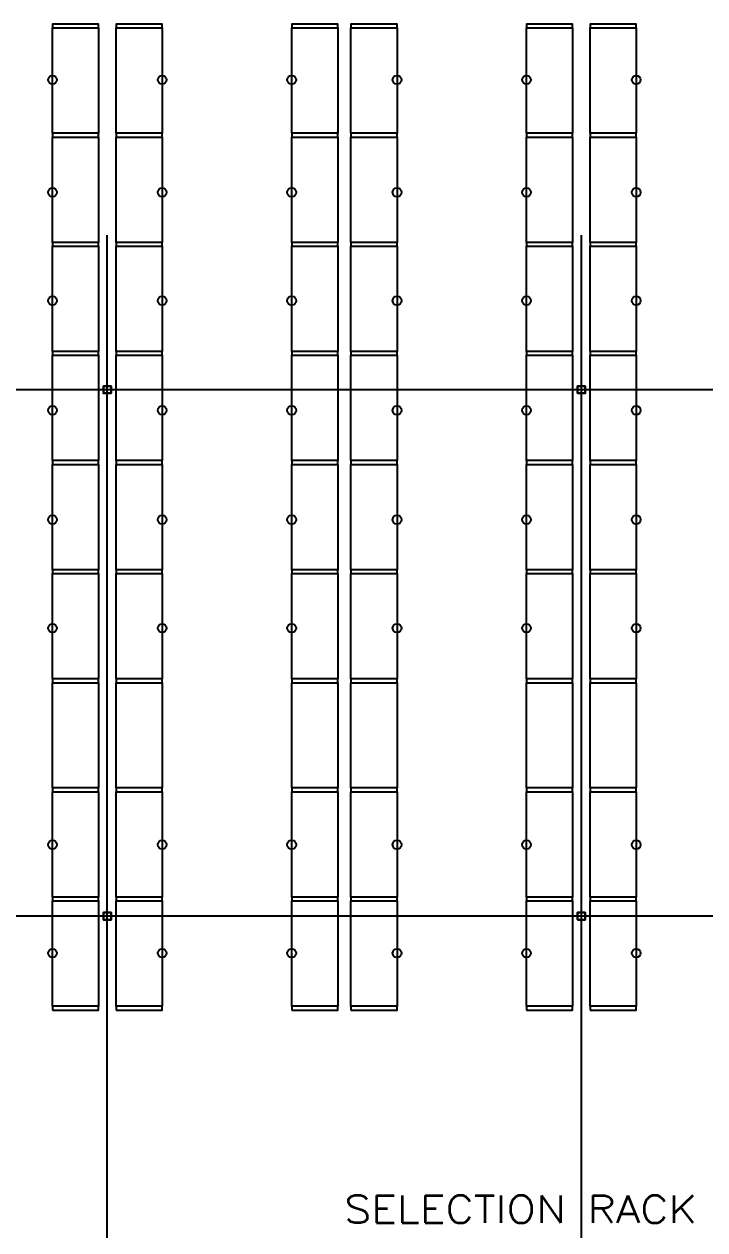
# Model space of a CAD drawing. Header units: millimetres. Extents: x 626570 to 643256, y 6233 to 11343.
# Drawn here: x 633500 to 634120, y 7721 to 8820 of the extents above; entities that cross this region are included whole.
import ezdxf
from ezdxf.enums import TextEntityAlignment as Align

# ---------------------------------------------------------------- set-up
doc = ezdxf.new("R2010")
doc.units = ezdxf.units.MM
doc.header["$LTSCALE"] = 4000
doc.header["$MEASUREMENT"] = 0
doc.linetypes.add('DASHDOT', pattern=[1, 0.5, -0.25, 0, -0.25])
for name, color, linetype in [('BEAMS', 170, 'CONTINUOUS'), ('FRAMES', 170, 'CONTINUOUS'), ('LIGHTS', 50, 'CONTINUOUS'), ('MASTERFOUNDATION_1', 4, 'DASHDOT'), ('MASTERFOUNDATION_25', 7, 'CONTINUOUS'), ('TEXT-RED', 4, 'CONTINUOUS')]:
    doc.layers.add(name, color=color, linetype=linetype)
doc.styles.add('F0', font='romans.shx', dxfattribs={"height": 0.2})

msp = doc.modelspace()

# ---------------------------------------------------------------- linework, layer by layer
at = {"layer": 'BEAMS', "linetype": 'Continuous'}
for p, q in [((633525.9, 8720.5), (633525.9, 8816.5)), ((633567.9, 8816.5), (633567.9, 8720.5)), ((633583.9, 8720.5), (633583.9, 8816.5)), ((633625.9, 8816.5), (633625.9, 8720.5)), ((633743.9, 8720.5), (633743.9, 8816.5)), ((633785.9, 8816.5), (633785.9, 8720.5)), ((633797.9, 8720.5), (633797.9, 8816.5)), ((633839.9, 8816.5), (633839.9, 8720.5)), ((633957.9, 8720.5), (633957.9, 8816.5)), ((633999.9, 8816.5), (633999.9, 8720.5)), ((634015.9, 8720.5), (634015.9, 8816.5)), ((634057.9, 8816.5), (634057.9, 8720.5)), ((633525.9, 8621), (633525.9, 8717)), ((633567.9, 8717), (633567.9, 8621)), ((633583.9, 8621), (633583.9, 8717)), ((633625.9, 8717), (633625.9, 8621)), ((633743.9, 8621), (633743.9, 8717)), ((633785.9, 8717), (633785.9, 8621)), ((633797.9, 8621), (633797.9, 8717)), ((633839.9, 8717), (633839.9, 8621)), ((633957.9, 8621), (633957.9, 8717)), ((633999.9, 8717), (633999.9, 8621)), ((634015.9, 8621), (634015.9, 8717)), ((634057.9, 8717), (634057.9, 8621)), ((633525.9, 8521.5), (633525.9, 8617.5)), ((633567.9, 8617.5), (633567.9, 8521.5)), ((633583.9, 8521.5), (633583.9, 8617.5)), ((633625.9, 8617.5), (633625.9, 8521.5)), ((633743.9, 8521.5), (633743.9, 8617.5)), ((633785.9, 8617.5), (633785.9, 8521.5)), ((633797.9, 8521.5), (633797.9, 8617.5)), ((633839.9, 8617.5), (633839.9, 8521.5)), ((633957.9, 8521.5), (633957.9, 8617.5)), ((633999.9, 8617.5), (633999.9, 8521.5)), ((634015.9, 8521.5), (634015.9, 8617.5)), ((634057.9, 8617.5), (634057.9, 8521.5)), ((633525.9, 8422), (633525.9, 8518)), ((633567.9, 8518), (633567.9, 8422)), ((633583.9, 8422), (633583.9, 8518)), ((633625.9, 8518), (633625.9, 8422)), ((633743.9, 8422), (633743.9, 8518)), ((633785.9, 8518), (633785.9, 8422)), ((633797.9, 8422), (633797.9, 8518)), ((633839.9, 8518), (633839.9, 8422)), ((633957.9, 8422), (633957.9, 8518)), ((633999.9, 8518), (633999.9, 8422)), ((634015.9, 8422), (634015.9, 8518)), ((634057.9, 8518), (634057.9, 8422)), ((633525.9, 8322.5), (633525.9, 8418.5)), ((633567.9, 8418.5), (633567.9, 8322.5)), ((633583.9, 8322.5), (633583.9, 8418.5)), ((633625.9, 8418.5), (633625.9, 8322.5)), ((633743.9, 8322.5), (633743.9, 8418.5)), ((633785.9, 8418.5), (633785.9, 8322.5)), ((633797.9, 8322.5), (633797.9, 8418.5)), ((633839.9, 8418.5), (633839.9, 8322.5)), ((633957.9, 8322.5), (633957.9, 8418.5)), ((633999.9, 8418.5), (633999.9, 8322.5)), ((634015.9, 8322.5), (634015.9, 8418.5)), ((634057.9, 8418.5), (634057.9, 8322.5)), ((633525.9, 8223), (633525.9, 8319)), ((633567.9, 8319), (633567.9, 8223)), ((633583.9, 8223), (633583.9, 8319)), ((633625.9, 8319), (633625.9, 8223)), ((633743.9, 8223), (633743.9, 8319)), ((633785.9, 8319), (633785.9, 8223)), ((633797.9, 8223), (633797.9, 8319)), ((633839.9, 8319), (633839.9, 8223)), ((633957.9, 8223), (633957.9, 8319)), ((633999.9, 8319), (633999.9, 8223)), ((634015.9, 8223), (634015.9, 8319)), ((634057.9, 8319), (634057.9, 8223)), ((633525.9, 8123.5), (633525.9, 8219.5)), ((633567.9, 8219.5), (633567.9, 8123.5)), ((633583.9, 8123.5), (633583.9, 8219.5)), ((633625.9, 8219.5), (633625.9, 8123.5)), ((633743.9, 8123.5), (633743.9, 8219.5)), ((633785.9, 8219.5), (633785.9, 8123.5)), ((633797.9, 8123.5), (633797.9, 8219.5)), ((633839.9, 8219.5), (633839.9, 8123.5)), ((633957.9, 8123.5), (633957.9, 8219.5)), ((633999.9, 8219.5), (633999.9, 8123.5)), ((634015.9, 8123.5), (634015.9, 8219.5)), ((634057.9, 8219.5), (634057.9, 8123.5)), ((633525.9, 8024), (633525.9, 8120)), ((633567.9, 8120), (633567.9, 8024)), ((633583.9, 8024), (633583.9, 8120)), ((633625.9, 8120), (633625.9, 8024)), ((633743.9, 8024), (633743.9, 8120)), ((633785.9, 8120), (633785.9, 8024)), ((633797.9, 8024), (633797.9, 8120)), ((633839.9, 8120), (633839.9, 8024)), ((633957.9, 8024), (633957.9, 8120)), ((633999.9, 8120), (633999.9, 8024)), ((634015.9, 8024), (634015.9, 8120)), ((634057.9, 8120), (634057.9, 8024)), ((633525.9, 7924.5), (633525.9, 8020.5)), ((633567.9, 8020.5), (633567.9, 7924.5)), ((633583.9, 7924.5), (633583.9, 8020.5)), ((633625.9, 8020.5), (633625.9, 7924.5)), ((633743.9, 7924.5), (633743.9, 8020.5)), ((633785.9, 8020.5), (633785.9, 7924.5)), ((633797.9, 7924.5), (633797.9, 8020.5)), ((633839.9, 8020.5), (633839.9, 7924.5)), ((633957.9, 7924.5), (633957.9, 8020.5)), ((633999.9, 8020.5), (633999.9, 7924.5)), ((634015.9, 7924.5), (634015.9, 8020.5)), ((634057.9, 8020.5), (634057.9, 7924.5))]:
    msp.add_line(p, q, dxfattribs=at)
at = {"layer": 'FRAMES', "linetype": 'Continuous', "flags": 128}
for points in [[(633525.9, 8816.5), (633567.9, 8816.5), (633567.9, 8820), (633525.9, 8820), (633525.9, 8816.5)], [(633583.9, 8816.5), (633625.9, 8816.5), (633625.9, 8820), (633583.9, 8820), (633583.9, 8816.5)], [(633743.9, 8816.5), (633785.9, 8816.5), (633785.9, 8820), (633743.9, 8820), (633743.9, 8816.5)], [(633797.9, 8816.5), (633839.9, 8816.5), (633839.9, 8820), (633797.9, 8820), (633797.9, 8816.5)], [(633957.9, 8816.5), (633999.9, 8816.5), (633999.9, 8820), (633957.9, 8820), (633957.9, 8816.5)], [(634015.9, 8816.5), (634057.9, 8816.5), (634057.9, 8820), (634015.9, 8820), (634015.9, 8816.5)], [(633525.9, 8717), (633567.9, 8717), (633567.9, 8720.5), (633525.9, 8720.5), (633525.9, 8717)], [(633583.9, 8717), (633625.9, 8717), (633625.9, 8720.5), (633583.9, 8720.5), (633583.9, 8717)], [(633743.9, 8717), (633785.9, 8717), (633785.9, 8720.5), (633743.9, 8720.5), (633743.9, 8717)], [(633797.9, 8717), (633839.9, 8717), (633839.9, 8720.5), (633797.9, 8720.5), (633797.9, 8717)], [(633957.9, 8717), (633999.9, 8717), (633999.9, 8720.5), (633957.9, 8720.5), (633957.9, 8717)], [(634015.9, 8717), (634057.9, 8717), (634057.9, 8720.5), (634015.9, 8720.5), (634015.9, 8717)], [(633525.9, 8617.5), (633567.9, 8617.5), (633567.9, 8621), (633525.9, 8621), (633525.9, 8617.5)], [(633583.9, 8617.5), (633625.9, 8617.5), (633625.9, 8621), (633583.9, 8621), (633583.9, 8617.5)], [(633743.9, 8617.5), (633785.9, 8617.5), (633785.9, 8621), (633743.9, 8621), (633743.9, 8617.5)], [(633797.9, 8617.5), (633839.9, 8617.5), (633839.9, 8621), (633797.9, 8621), (633797.9, 8617.5)], [(633957.9, 8617.5), (633999.9, 8617.5), (633999.9, 8621), (633957.9, 8621), (633957.9, 8617.5)], [(634015.9, 8617.5), (634057.9, 8617.5), (634057.9, 8621), (634015.9, 8621), (634015.9, 8617.5)], [(633525.9, 8518), (633567.9, 8518), (633567.9, 8521.5), (633525.9, 8521.5), (633525.9, 8518)], [(633583.9, 8518), (633625.9, 8518), (633625.9, 8521.5), (633583.9, 8521.5), (633583.9, 8518)], [(633743.9, 8518), (633785.9, 8518), (633785.9, 8521.5), (633743.9, 8521.5), (633743.9, 8518)], [(633797.9, 8518), (633839.9, 8518), (633839.9, 8521.5), (633797.9, 8521.5), (633797.9, 8518)], [(633957.9, 8518), (633999.9, 8518), (633999.9, 8521.5), (633957.9, 8521.5), (633957.9, 8518)], [(634015.9, 8518), (634057.9, 8518), (634057.9, 8521.5), (634015.9, 8521.5), (634015.9, 8518)], [(633525.9, 8418.5), (633567.9, 8418.5), (633567.9, 8422), (633525.9, 8422), (633525.9, 8418.5)], [(633583.9, 8418.5), (633625.9, 8418.5), (633625.9, 8422), (633583.9, 8422), (633583.9, 8418.5)], [(633743.9, 8418.5), (633785.9, 8418.5), (633785.9, 8422), (633743.9, 8422), (633743.9, 8418.5)], [(633797.9, 8418.5), (633839.9, 8418.5), (633839.9, 8422), (633797.9, 8422), (633797.9, 8418.5)], [(633957.9, 8418.5), (633999.9, 8418.5), (633999.9, 8422), (633957.9, 8422), (633957.9, 8418.5)], [(634015.9, 8418.5), (634057.9, 8418.5), (634057.9, 8422), (634015.9, 8422), (634015.9, 8418.5)], [(633525.9, 8319), (633567.9, 8319), (633567.9, 8322.5), (633525.9, 8322.5), (633525.9, 8319)], [(633583.9, 8319), (633625.9, 8319), (633625.9, 8322.5), (633583.9, 8322.5), (633583.9, 8319)], [(633743.9, 8319), (633785.9, 8319), (633785.9, 8322.5), (633743.9, 8322.5), (633743.9, 8319)], [(633797.9, 8319), (633839.9, 8319), (633839.9, 8322.5), (633797.9, 8322.5), (633797.9, 8319)], [(633957.9, 8319), (633999.9, 8319), (633999.9, 8322.5), (633957.9, 8322.5), (633957.9, 8319)], [(634015.9, 8319), (634057.9, 8319), (634057.9, 8322.5), (634015.9, 8322.5), (634015.9, 8319)], [(633525.9, 8219.5), (633567.9, 8219.5), (633567.9, 8223), (633525.9, 8223), (633525.9, 8219.5)], [(633583.9, 8219.5), (633625.9, 8219.5), (633625.9, 8223), (633583.9, 8223), (633583.9, 8219.5)], [(633743.9, 8219.5), (633785.9, 8219.5), (633785.9, 8223), (633743.9, 8223), (633743.9, 8219.5)], [(633797.9, 8219.5), (633839.9, 8219.5), (633839.9, 8223), (633797.9, 8223), (633797.9, 8219.5)], [(633957.9, 8219.5), (633999.9, 8219.5), (633999.9, 8223), (633957.9, 8223), (633957.9, 8219.5)], [(634015.9, 8219.5), (634057.9, 8219.5), (634057.9, 8223), (634015.9, 8223), (634015.9, 8219.5)], [(633525.9, 8120), (633567.9, 8120), (633567.9, 8123.5), (633525.9, 8123.5), (633525.9, 8120)], [(633583.9, 8120), (633625.9, 8120), (633625.9, 8123.5), (633583.9, 8123.5), (633583.9, 8120)], [(633743.9, 8120), (633785.9, 8120), (633785.9, 8123.5), (633743.9, 8123.5), (633743.9, 8120)], [(633797.9, 8120), (633839.9, 8120), (633839.9, 8123.5), (633797.9, 8123.5), (633797.9, 8120)], [(633957.9, 8120), (633999.9, 8120), (633999.9, 8123.5), (633957.9, 8123.5), (633957.9, 8120)], [(634015.9, 8120), (634057.9, 8120), (634057.9, 8123.5), (634015.9, 8123.5), (634015.9, 8120)], [(633525.9, 8020.5), (633567.9, 8020.5), (633567.9, 8024), (633525.9, 8024), (633525.9, 8020.5)], [(633583.9, 8020.5), (633625.9, 8020.5), (633625.9, 8024), (633583.9, 8024), (633583.9, 8020.5)], [(633743.9, 8020.5), (633785.9, 8020.5), (633785.9, 8024), (633743.9, 8024), (633743.9, 8020.5)], [(633797.9, 8020.5), (633839.9, 8020.5), (633839.9, 8024), (633797.9, 8024), (633797.9, 8020.5)], [(633957.9, 8020.5), (633999.9, 8020.5), (633999.9, 8024), (633957.9, 8024), (633957.9, 8020.5)], [(634015.9, 8020.5), (634057.9, 8020.5), (634057.9, 8024), (634015.9, 8024), (634015.9, 8020.5)], [(633525.9, 7921), (633567.9, 7921), (633567.9, 7924.5), (633525.9, 7924.5), (633525.9, 7921)], [(633583.9, 7921), (633625.9, 7921), (633625.9, 7924.5), (633583.9, 7924.5), (633583.9, 7921)], [(633743.9, 7921), (633785.9, 7921), (633785.9, 7924.5), (633743.9, 7924.5), (633743.9, 7921)], [(633797.9, 7921), (633839.9, 7921), (633839.9, 7924.5), (633797.9, 7924.5), (633797.9, 7921)], [(633957.9, 7921), (633999.9, 7921), (633999.9, 7924.5), (633957.9, 7924.5), (633957.9, 7921)], [(634015.9, 7921), (634057.9, 7921), (634057.9, 7924.5), (634015.9, 7924.5), (634015.9, 7921)]]:
    msp.add_lwpolyline(points, close=True, dxfattribs=at)
at = {"layer": 'LIGHTS'}
for centre in [(633525.9, 8769.2), (633625.9, 8769.2), (633743.9, 8769.2), (633839.9, 8769.2), (633957.9, 8769.2), (634057.9, 8769.2), (633525.9, 8666.6), (633625.9, 8666.6), (633743.9, 8666.6), (633839.9, 8666.6), (633957.9, 8666.6), (634057.9, 8666.6), (633525.9, 8567.8), (633625.9, 8567.8), (633743.9, 8567.8), (633839.9, 8567.8), (633957.9, 8567.8), (634057.9, 8567.8), (633525.9, 8467.8), (633625.9, 8467.8), (633743.9, 8467.8), (633839.9, 8467.8), (633957.9, 8467.8), (634057.9, 8467.8), (633525.9, 8368.1), (633625.9, 8368.1), (633743.9, 8368.1), (633839.9, 8368.1), (633957.9, 8368.1), (634057.9, 8368.1), (633525.9, 8269.2), (633625.9, 8269.2), (633743.9, 8269.2), (633839.9, 8269.2), (633957.9, 8269.2), (634057.9, 8269.2), (633525.9, 8071.8), (633625.9, 8071.8), (633743.9, 8071.8), (633839.9, 8071.8), (633957.9, 8071.8), (634057.9, 8071.8), (633525.9, 7972.9), (633625.9, 7972.9), (633743.9, 7972.9), (633839.9, 7972.9), (633957.9, 7972.9), (634057.9, 7972.9)]:
    msp.add_circle(centre, 3.99, dxfattribs=at)
at = {"layer": 'MASTERFOUNDATION_1', "linetype": 'DASHDOT'}
for p, q in [((633575.9, 6627.5), (633575.9, 11123.2)), ((634007.9, 6627.5), (634007.9, 11123.2)), ((643023.9, 8486.6), (626795.2, 8486.6)), ((643023.9, 8006.6), (626795.2, 8006.6))]:
    msp.add_line(p, q, dxfattribs=at)
at = {"layer": 'MASTERFOUNDATION_25', "linetype": 'Continuous', "flags": 128}
for points in [[(633573, 8490.1), (633578.7, 8490.1), (633578.8, 8490.1), (633578.8, 8490.1), (633578.8, 8490.1), (633578.8, 8490.1), (633578.9, 8490.1), (633578.9, 8490.1), (633578.9, 8490.1), (633578.9, 8490.1), (633578.9, 8490.1), (633579, 8490.1), (633579, 8490.1), (633579, 8490.1), (633579, 8490), (633579, 8490), (633579.1, 8490), (633579.1, 8490), (633579.1, 8490), (633579.1, 8490), (633579.1, 8490), (633579.1, 8490), (633579.2, 8489.9), (633579.2, 8489.9), (633579.2, 8489.9), (633579.2, 8489.9), (633579.2, 8489.9), (633579.2, 8489.9), (633579.3, 8489.9), (633579.3, 8489.8), (633579.3, 8489.8), (633579.3, 8489.8), (633579.3, 8489.8), (633579.3, 8489.8), (633579.3, 8489.7), (633579.3, 8489.7), (633579.3, 8489.7), (633579.3, 8489.7), (633579.3, 8489.7), (633579.4, 8489.6), (633579.4, 8489.6), (633579.4, 8489.6), (633579.4, 8489.6), (633579.4, 8489.6), (633579.4, 8489.5), (633579.4, 8489.5), (633579.4, 8489.5), (633579.4, 8483.7), (633579.4, 8483.7), (633579.4, 8483.7), (633579.4, 8483.7), (633579.4, 8483.6), (633579.4, 8483.6), (633579.4, 8483.6), (633579.4, 8483.6), (633579.3, 8483.6), (633579.3, 8483.5), (633579.3, 8483.5), (633579.3, 8483.5), (633579.3, 8483.5), (633579.3, 8483.5), (633579.3, 8483.4), (633579.3, 8483.4), (633579.3, 8483.4), (633579.3, 8483.4), (633579.3, 8483.4), (633579.2, 8483.3), (633579.2, 8483.3), (633579.2, 8483.3), (633579.2, 8483.3), (633579.2, 8483.3), (633579.2, 8483.3), (633579.1, 8483.3), (633579.1, 8483.2), (633579.1, 8483.2), (633579.1, 8483.2), (633579.1, 8483.2), (633579.1, 8483.2), (633579, 8483.2), (633579, 8483.2), (633579, 8483.2), (633579, 8483.2), (633579, 8483.1), (633578.9, 8483.1), (633578.9, 8483.1), (633578.9, 8483.1), (633578.9, 8483.1), (633578.9, 8483.1), (633578.8, 8483.1), (633578.8, 8483.1), (633578.8, 8483.1), (633578.8, 8483.1), (633578.7, 8483.1), (633573, 8483.1), (633573, 8483.1), (633572.9, 8483.1), (633572.9, 8483.1), (633572.9, 8483.1), (633572.9, 8483.1), (633572.9, 8483.1), (633572.8, 8483.1), (633572.8, 8483.1), (633572.8, 8483.1), (633572.8, 8483.1), (633572.8, 8483.2), (633572.7, 8483.2), (633572.7, 8483.2), (633572.7, 8483.2), (633572.7, 8483.2), (633572.7, 8483.2), (633572.6, 8483.2), (633572.6, 8483.2), (633572.6, 8483.2), (633572.6, 8483.3), (633572.6, 8483.3), (633572.6, 8483.3), (633572.5, 8483.3), (633572.5, 8483.3), (633572.5, 8483.3), (633572.5, 8483.3), (633572.5, 8483.4), (633572.5, 8483.4), (633572.5, 8483.4), (633572.5, 8483.4), (633572.4, 8483.4), (633572.4, 8483.5), (633572.4, 8483.5), (633572.4, 8483.5), (633572.4, 8483.5), (633572.4, 8483.5), (633572.4, 8483.6), (633572.4, 8483.6), (633572.4, 8483.6), (633572.4, 8483.6), (633572.4, 8483.6), (633572.4, 8483.7), (633572.4, 8483.7), (633572.4, 8483.7), (633572.4, 8483.7), (633572.4, 8489.5), (633572.4, 8489.5), (633572.4, 8489.5), (633572.4, 8489.6), (633572.4, 8489.6), (633572.4, 8489.6), (633572.4, 8489.6), (633572.4, 8489.6), (633572.4, 8489.7), (633572.4, 8489.7), (633572.4, 8489.7), (633572.4, 8489.7), (633572.4, 8489.7), (633572.4, 8489.8), (633572.4, 8489.8), (633572.5, 8489.8), (633572.5, 8489.8), (633572.5, 8489.8), (633572.5, 8489.9), (633572.5, 8489.9), (633572.5, 8489.9), (633572.5, 8489.9), (633572.5, 8489.9), (633572.6, 8489.9), (633572.6, 8489.9), (633572.6, 8490), (633572.6, 8490), (633572.6, 8490), (633572.6, 8490), (633572.7, 8490), (633572.7, 8490), (633572.7, 8490), (633572.7, 8490), (633572.7, 8490.1), (633572.8, 8490.1), (633572.8, 8490.1), (633572.8, 8490.1), (633572.8, 8490.1), (633572.8, 8490.1), (633572.9, 8490.1), (633572.9, 8490.1), (633572.9, 8490.1), (633572.9, 8490.1), (633572.9, 8490.1), (633573, 8490.1), (633573, 8490.1)], [(633573, 8489.8), (633578.7, 8489.8), (633578.8, 8489.8), (633578.8, 8489.8), (633578.8, 8489.8), (633578.8, 8489.8), (633578.8, 8489.8), (633578.8, 8489.8), (633578.8, 8489.8), (633578.8, 8489.8), (633578.8, 8489.8), (633578.9, 8489.8), (633578.9, 8489.8), (633578.9, 8489.8), (633578.9, 8489.8), (633578.9, 8489.8), (633578.9, 8489.8), (633578.9, 8489.7), (633578.9, 8489.7), (633578.9, 8489.7), (633578.9, 8489.7), (633578.9, 8489.7), (633579, 8489.7), (633579, 8489.7), (633579, 8489.7), (633579, 8489.7), (633579, 8489.7), (633579, 8489.7), (633579, 8489.7), (633579, 8489.7), (633579, 8489.7), (633579, 8489.6), (633579, 8489.6), (633579, 8489.6), (633579, 8489.6), (633579, 8489.6), (633579, 8489.6), (633579, 8489.6), (633579, 8489.6), (633579, 8489.6), (633579.1, 8489.6), (633579.1, 8489.5), (633579.1, 8489.5), (633579.1, 8489.5), (633579.1, 8489.5), (633579.1, 8489.5), (633579.1, 8489.5), (633579.1, 8483.7), (633579.1, 8483.7), (633579.1, 8483.7), (633579.1, 8483.7), (633579.1, 8483.7), (633579.1, 8483.7), (633579.1, 8483.7), (633579, 8483.7), (633579, 8483.6), (633579, 8483.6), (633579, 8483.6), (633579, 8483.6), (633579, 8483.6), (633579, 8483.6), (633579, 8483.6), (633579, 8483.6), (633579, 8483.6), (633579, 8483.6), (633579, 8483.5), (633579, 8483.5), (633579, 8483.5), (633579, 8483.5), (633579, 8483.5), (633579, 8483.5), (633579, 8483.5), (633578.9, 8483.5), (633578.9, 8483.5), (633578.9, 8483.5), (633578.9, 8483.5), (633578.9, 8483.5), (633578.9, 8483.5), (633578.9, 8483.5), (633578.9, 8483.5), (633578.9, 8483.4), (633578.9, 8483.4), (633578.9, 8483.4), (633578.8, 8483.4), (633578.8, 8483.4), (633578.8, 8483.4), (633578.8, 8483.4), (633578.8, 8483.4), (633578.8, 8483.4), (633578.8, 8483.4), (633578.8, 8483.4), (633578.8, 8483.4), (633578.7, 8483.4), (633573, 8483.4), (633573, 8483.4), (633573, 8483.4), (633573, 8483.4), (633572.9, 8483.4), (633572.9, 8483.4), (633572.9, 8483.4), (633572.9, 8483.4), (633572.9, 8483.4), (633572.9, 8483.4), (633572.9, 8483.4), (633572.9, 8483.4), (633572.9, 8483.4), (633572.9, 8483.5), (633572.8, 8483.5), (633572.8, 8483.5), (633572.8, 8483.5), (633572.8, 8483.5), (633572.8, 8483.5), (633572.8, 8483.5), (633572.8, 8483.5), (633572.8, 8483.5), (633572.8, 8483.5), (633572.8, 8483.5), (633572.8, 8483.5), (633572.8, 8483.5), (633572.7, 8483.5), (633572.7, 8483.5), (633572.7, 8483.6), (633572.7, 8483.6), (633572.7, 8483.6), (633572.7, 8483.6), (633572.7, 8483.6), (633572.7, 8483.6), (633572.7, 8483.6), (633572.7, 8483.6), (633572.7, 8483.6), (633572.7, 8483.6), (633572.7, 8483.7), (633572.7, 8483.7), (633572.7, 8483.7), (633572.7, 8483.7), (633572.7, 8483.7), (633572.7, 8483.7), (633572.7, 8483.7), (633572.7, 8483.7), (633572.7, 8489.5), (633572.7, 8489.5), (633572.7, 8489.5), (633572.7, 8489.5), (633572.7, 8489.5), (633572.7, 8489.5), (633572.7, 8489.6), (633572.7, 8489.6), (633572.7, 8489.6), (633572.7, 8489.6), (633572.7, 8489.6), (633572.7, 8489.6), (633572.7, 8489.6), (633572.7, 8489.6), (633572.7, 8489.6), (633572.7, 8489.6), (633572.7, 8489.7), (633572.7, 8489.7), (633572.7, 8489.7), (633572.7, 8489.7), (633572.8, 8489.7), (633572.8, 8489.7), (633572.8, 8489.7), (633572.8, 8489.7), (633572.8, 8489.7), (633572.8, 8489.7), (633572.8, 8489.7), (633572.8, 8489.7), (633572.8, 8489.7), (633572.8, 8489.7), (633572.8, 8489.8), (633572.8, 8489.8), (633572.9, 8489.8), (633572.9, 8489.8), (633572.9, 8489.8), (633572.9, 8489.8), (633572.9, 8489.8), (633572.9, 8489.8), (633572.9, 8489.8), (633572.9, 8489.8), (633572.9, 8489.8), (633572.9, 8489.8), (633573, 8489.8), (633573, 8489.8), (633573, 8489.8), (633573, 8489.8)], [(634005, 8490.1), (634010.8, 8490.1), (634010.8, 8490.1), (634010.8, 8490.1), (634010.8, 8490.1), (634010.8, 8490.1), (634010.9, 8490.1), (634010.9, 8490.1), (634010.9, 8490.1), (634010.9, 8490.1), (634010.9, 8490.1), (634011, 8490.1), (634011, 8490.1), (634011, 8490.1), (634011, 8490), (634011, 8490), (634011.1, 8490), (634011.1, 8490), (634011.1, 8490), (634011.1, 8490), (634011.1, 8490), (634011.2, 8490), (634011.2, 8489.9), (634011.2, 8489.9), (634011.2, 8489.9), (634011.2, 8489.9), (634011.2, 8489.9), (634011.2, 8489.9), (634011.3, 8489.9), (634011.3, 8489.8), (634011.3, 8489.8), (634011.3, 8489.8), (634011.3, 8489.8), (634011.3, 8489.8), (634011.3, 8489.7), (634011.3, 8489.7), (634011.3, 8489.7), (634011.3, 8489.7), (634011.4, 8489.7), (634011.4, 8489.6), (634011.4, 8489.6), (634011.4, 8489.6), (634011.4, 8489.6), (634011.4, 8489.6), (634011.4, 8489.5), (634011.4, 8489.5), (634011.4, 8489.5), (634011.4, 8483.7), (634011.4, 8483.7), (634011.4, 8483.7), (634011.4, 8483.7), (634011.4, 8483.6), (634011.4, 8483.6), (634011.4, 8483.6), (634011.4, 8483.6), (634011.4, 8483.6), (634011.3, 8483.5), (634011.3, 8483.5), (634011.3, 8483.5), (634011.3, 8483.5), (634011.3, 8483.5), (634011.3, 8483.4), (634011.3, 8483.4), (634011.3, 8483.4), (634011.3, 8483.4), (634011.3, 8483.4), (634011.2, 8483.3), (634011.2, 8483.3), (634011.2, 8483.3), (634011.2, 8483.3), (634011.2, 8483.3), (634011.2, 8483.3), (634011.2, 8483.3), (634011.1, 8483.2), (634011.1, 8483.2), (634011.1, 8483.2), (634011.1, 8483.2), (634011.1, 8483.2), (634011, 8483.2), (634011, 8483.2), (634011, 8483.2), (634011, 8483.2), (634011, 8483.1), (634010.9, 8483.1), (634010.9, 8483.1), (634010.9, 8483.1), (634010.9, 8483.1), (634010.9, 8483.1), (634010.8, 8483.1), (634010.8, 8483.1), (634010.8, 8483.1), (634010.8, 8483.1), (634010.8, 8483.1), (634005, 8483.1), (634005, 8483.1), (634005, 8483.1), (634004.9, 8483.1), (634004.9, 8483.1), (634004.9, 8483.1), (634004.9, 8483.1), (634004.8, 8483.1), (634004.8, 8483.1), (634004.8, 8483.1), (634004.8, 8483.1), (634004.8, 8483.2), (634004.7, 8483.2), (634004.7, 8483.2), (634004.7, 8483.2), (634004.7, 8483.2), (634004.7, 8483.2), (634004.7, 8483.2), (634004.6, 8483.2), (634004.6, 8483.2), (634004.6, 8483.3), (634004.6, 8483.3), (634004.6, 8483.3), (634004.6, 8483.3), (634004.5, 8483.3), (634004.5, 8483.3), (634004.5, 8483.3), (634004.5, 8483.4), (634004.5, 8483.4), (634004.5, 8483.4), (634004.5, 8483.4), (634004.5, 8483.4), (634004.4, 8483.5), (634004.4, 8483.5), (634004.4, 8483.5), (634004.4, 8483.5), (634004.4, 8483.5), (634004.4, 8483.6), (634004.4, 8483.6), (634004.4, 8483.6), (634004.4, 8483.6), (634004.4, 8483.6), (634004.4, 8483.7), (634004.4, 8483.7), (634004.4, 8483.7), (634004.4, 8483.7), (634004.4, 8489.5), (634004.4, 8489.5), (634004.4, 8489.5), (634004.4, 8489.6), (634004.4, 8489.6), (634004.4, 8489.6), (634004.4, 8489.6), (634004.4, 8489.6), (634004.4, 8489.7), (634004.4, 8489.7), (634004.4, 8489.7), (634004.4, 8489.7), (634004.4, 8489.7), (634004.4, 8489.8), (634004.5, 8489.8), (634004.5, 8489.8), (634004.5, 8489.8), (634004.5, 8489.8), (634004.5, 8489.9), (634004.5, 8489.9), (634004.5, 8489.9), (634004.5, 8489.9), (634004.6, 8489.9), (634004.6, 8489.9), (634004.6, 8489.9), (634004.6, 8490), (634004.6, 8490), (634004.6, 8490), (634004.7, 8490), (634004.7, 8490), (634004.7, 8490), (634004.7, 8490), (634004.7, 8490), (634004.7, 8490.1), (634004.8, 8490.1), (634004.8, 8490.1), (634004.8, 8490.1), (634004.8, 8490.1), (634004.8, 8490.1), (634004.9, 8490.1), (634004.9, 8490.1), (634004.9, 8490.1), (634004.9, 8490.1), (634005, 8490.1), (634005, 8490.1), (634005, 8490.1)], [(634005, 8489.8), (634010.8, 8489.8), (634010.8, 8489.8), (634010.8, 8489.8), (634010.8, 8489.8), (634010.8, 8489.8), (634010.8, 8489.8), (634010.8, 8489.8), (634010.8, 8489.8), (634010.8, 8489.8), (634010.9, 8489.8), (634010.9, 8489.8), (634010.9, 8489.8), (634010.9, 8489.8), (634010.9, 8489.8), (634010.9, 8489.8), (634010.9, 8489.8), (634010.9, 8489.7), (634010.9, 8489.7), (634010.9, 8489.7), (634010.9, 8489.7), (634011, 8489.7), (634011, 8489.7), (634011, 8489.7), (634011, 8489.7), (634011, 8489.7), (634011, 8489.7), (634011, 8489.7), (634011, 8489.7), (634011, 8489.7), (634011, 8489.7), (634011, 8489.6), (634011, 8489.6), (634011, 8489.6), (634011, 8489.6), (634011, 8489.6), (634011, 8489.6), (634011.1, 8489.6), (634011.1, 8489.6), (634011.1, 8489.6), (634011.1, 8489.6), (634011.1, 8489.5), (634011.1, 8489.5), (634011.1, 8489.5), (634011.1, 8489.5), (634011.1, 8489.5), (634011.1, 8489.5), (634011.1, 8483.7), (634011.1, 8483.7), (634011.1, 8483.7), (634011.1, 8483.7), (634011.1, 8483.7), (634011.1, 8483.7), (634011.1, 8483.7), (634011.1, 8483.7), (634011.1, 8483.6), (634011.1, 8483.6), (634011, 8483.6), (634011, 8483.6), (634011, 8483.6), (634011, 8483.6), (634011, 8483.6), (634011, 8483.6), (634011, 8483.6), (634011, 8483.6), (634011, 8483.5), (634011, 8483.5), (634011, 8483.5), (634011, 8483.5), (634011, 8483.5), (634011, 8483.5), (634011, 8483.5), (634011, 8483.5), (634010.9, 8483.5), (634010.9, 8483.5), (634010.9, 8483.5), (634010.9, 8483.5), (634010.9, 8483.5), (634010.9, 8483.5), (634010.9, 8483.5), (634010.9, 8483.4), (634010.9, 8483.4), (634010.9, 8483.4), (634010.9, 8483.4), (634010.8, 8483.4), (634010.8, 8483.4), (634010.8, 8483.4), (634010.8, 8483.4), (634010.8, 8483.4), (634010.8, 8483.4), (634010.8, 8483.4), (634010.8, 8483.4), (634010.8, 8483.4), (634005, 8483.4), (634005, 8483.4), (634005, 8483.4), (634005, 8483.4), (634005, 8483.4), (634004.9, 8483.4), (634004.9, 8483.4), (634004.9, 8483.4), (634004.9, 8483.4), (634004.9, 8483.4), (634004.9, 8483.4), (634004.9, 8483.4), (634004.9, 8483.4), (634004.9, 8483.5), (634004.9, 8483.5), (634004.8, 8483.5), (634004.8, 8483.5), (634004.8, 8483.5), (634004.8, 8483.5), (634004.8, 8483.5), (634004.8, 8483.5), (634004.8, 8483.5), (634004.8, 8483.5), (634004.8, 8483.5), (634004.8, 8483.5), (634004.8, 8483.5), (634004.8, 8483.5), (634004.8, 8483.5), (634004.7, 8483.6), (634004.7, 8483.6), (634004.7, 8483.6), (634004.7, 8483.6), (634004.7, 8483.6), (634004.7, 8483.6), (634004.7, 8483.6), (634004.7, 8483.6), (634004.7, 8483.6), (634004.7, 8483.6), (634004.7, 8483.7), (634004.7, 8483.7), (634004.7, 8483.7), (634004.7, 8483.7), (634004.7, 8483.7), (634004.7, 8483.7), (634004.7, 8483.7), (634004.7, 8483.7), (634004.7, 8489.5), (634004.7, 8489.5), (634004.7, 8489.5), (634004.7, 8489.5), (634004.7, 8489.5), (634004.7, 8489.5), (634004.7, 8489.6), (634004.7, 8489.6), (634004.7, 8489.6), (634004.7, 8489.6), (634004.7, 8489.6), (634004.7, 8489.6), (634004.7, 8489.6), (634004.7, 8489.6), (634004.7, 8489.6), (634004.7, 8489.6), (634004.7, 8489.7), (634004.7, 8489.7), (634004.8, 8489.7), (634004.8, 8489.7), (634004.8, 8489.7), (634004.8, 8489.7), (634004.8, 8489.7), (634004.8, 8489.7), (634004.8, 8489.7), (634004.8, 8489.7), (634004.8, 8489.7), (634004.8, 8489.7), (634004.8, 8489.7), (634004.8, 8489.7), (634004.8, 8489.8), (634004.9, 8489.8), (634004.9, 8489.8), (634004.9, 8489.8), (634004.9, 8489.8), (634004.9, 8489.8), (634004.9, 8489.8), (634004.9, 8489.8), (634004.9, 8489.8), (634004.9, 8489.8), (634004.9, 8489.8), (634005, 8489.8), (634005, 8489.8), (634005, 8489.8), (634005, 8489.8), (634005, 8489.8)], [(633573, 8010.1), (633578.7, 8010.1), (633578.8, 8010.1), (633578.8, 8010.1), (633578.8, 8010.1), (633578.8, 8010.1), (633578.9, 8010.1), (633578.9, 8010.1), (633578.9, 8010.1), (633578.9, 8010.1), (633578.9, 8010.1), (633579, 8010.1), (633579, 8010.1), (633579, 8010.1), (633579, 8010), (633579, 8010), (633579.1, 8010), (633579.1, 8010), (633579.1, 8010), (633579.1, 8010), (633579.1, 8010), (633579.1, 8010), (633579.2, 8009.9), (633579.2, 8009.9), (633579.2, 8009.9), (633579.2, 8009.9), (633579.2, 8009.9), (633579.2, 8009.9), (633579.3, 8009.9), (633579.3, 8009.8), (633579.3, 8009.8), (633579.3, 8009.8), (633579.3, 8009.8), (633579.3, 8009.8), (633579.3, 8009.7), (633579.3, 8009.7), (633579.3, 8009.7), (633579.3, 8009.7), (633579.3, 8009.7), (633579.4, 8009.6), (633579.4, 8009.6), (633579.4, 8009.6), (633579.4, 8009.6), (633579.4, 8009.6), (633579.4, 8009.5), (633579.4, 8009.5), (633579.4, 8009.5), (633579.4, 8003.7), (633579.4, 8003.7), (633579.4, 8003.7), (633579.4, 8003.7), (633579.4, 8003.6), (633579.4, 8003.6), (633579.4, 8003.6), (633579.4, 8003.6), (633579.3, 8003.6), (633579.3, 8003.5), (633579.3, 8003.5), (633579.3, 8003.5), (633579.3, 8003.5), (633579.3, 8003.5), (633579.3, 8003.4), (633579.3, 8003.4), (633579.3, 8003.4), (633579.3, 8003.4), (633579.3, 8003.4), (633579.2, 8003.3), (633579.2, 8003.3), (633579.2, 8003.3), (633579.2, 8003.3), (633579.2, 8003.3), (633579.2, 8003.3), (633579.1, 8003.3), (633579.1, 8003.2), (633579.1, 8003.2), (633579.1, 8003.2), (633579.1, 8003.2), (633579.1, 8003.2), (633579, 8003.2), (633579, 8003.2), (633579, 8003.2), (633579, 8003.2), (633579, 8003.1), (633578.9, 8003.1), (633578.9, 8003.1), (633578.9, 8003.1), (633578.9, 8003.1), (633578.9, 8003.1), (633578.8, 8003.1), (633578.8, 8003.1), (633578.8, 8003.1), (633578.8, 8003.1), (633578.7, 8003.1), (633573, 8003.1), (633573, 8003.1), (633572.9, 8003.1), (633572.9, 8003.1), (633572.9, 8003.1), (633572.9, 8003.1), (633572.9, 8003.1), (633572.8, 8003.1), (633572.8, 8003.1), (633572.8, 8003.1), (633572.8, 8003.1), (633572.8, 8003.2), (633572.7, 8003.2), (633572.7, 8003.2), (633572.7, 8003.2), (633572.7, 8003.2), (633572.7, 8003.2), (633572.6, 8003.2), (633572.6, 8003.2), (633572.6, 8003.2), (633572.6, 8003.3), (633572.6, 8003.3), (633572.6, 8003.3), (633572.5, 8003.3), (633572.5, 8003.3), (633572.5, 8003.3), (633572.5, 8003.3), (633572.5, 8003.4), (633572.5, 8003.4), (633572.5, 8003.4), (633572.5, 8003.4), (633572.4, 8003.4), (633572.4, 8003.5), (633572.4, 8003.5), (633572.4, 8003.5), (633572.4, 8003.5), (633572.4, 8003.5), (633572.4, 8003.6), (633572.4, 8003.6), (633572.4, 8003.6), (633572.4, 8003.6), (633572.4, 8003.6), (633572.4, 8003.7), (633572.4, 8003.7), (633572.4, 8003.7), (633572.4, 8003.7), (633572.4, 8009.5), (633572.4, 8009.5), (633572.4, 8009.5), (633572.4, 8009.6), (633572.4, 8009.6), (633572.4, 8009.6), (633572.4, 8009.6), (633572.4, 8009.6), (633572.4, 8009.7), (633572.4, 8009.7), (633572.4, 8009.7), (633572.4, 8009.7), (633572.4, 8009.7), (633572.4, 8009.8), (633572.4, 8009.8), (633572.5, 8009.8), (633572.5, 8009.8), (633572.5, 8009.8), (633572.5, 8009.9), (633572.5, 8009.9), (633572.5, 8009.9), (633572.5, 8009.9), (633572.5, 8009.9), (633572.6, 8009.9), (633572.6, 8009.9), (633572.6, 8010), (633572.6, 8010), (633572.6, 8010), (633572.6, 8010), (633572.7, 8010), (633572.7, 8010), (633572.7, 8010), (633572.7, 8010), (633572.7, 8010.1), (633572.8, 8010.1), (633572.8, 8010.1), (633572.8, 8010.1), (633572.8, 8010.1), (633572.8, 8010.1), (633572.9, 8010.1), (633572.9, 8010.1), (633572.9, 8010.1), (633572.9, 8010.1), (633572.9, 8010.1), (633573, 8010.1), (633573, 8010.1)], [(633573, 8009.8), (633578.7, 8009.8), (633578.8, 8009.8), (633578.8, 8009.8), (633578.8, 8009.8), (633578.8, 8009.8), (633578.8, 8009.8), (633578.8, 8009.8), (633578.8, 8009.8), (633578.8, 8009.8), (633578.8, 8009.8), (633578.9, 8009.8), (633578.9, 8009.8), (633578.9, 8009.8), (633578.9, 8009.8), (633578.9, 8009.8), (633578.9, 8009.8), (633578.9, 8009.7), (633578.9, 8009.7), (633578.9, 8009.7), (633578.9, 8009.7), (633578.9, 8009.7), (633579, 8009.7), (633579, 8009.7), (633579, 8009.7), (633579, 8009.7), (633579, 8009.7), (633579, 8009.7), (633579, 8009.7), (633579, 8009.7), (633579, 8009.7), (633579, 8009.6), (633579, 8009.6), (633579, 8009.6), (633579, 8009.6), (633579, 8009.6), (633579, 8009.6), (633579, 8009.6), (633579, 8009.6), (633579, 8009.6), (633579.1, 8009.6), (633579.1, 8009.5), (633579.1, 8009.5), (633579.1, 8009.5), (633579.1, 8009.5), (633579.1, 8009.5), (633579.1, 8009.5), (633579.1, 8003.7), (633579.1, 8003.7), (633579.1, 8003.7), (633579.1, 8003.7), (633579.1, 8003.7), (633579.1, 8003.7), (633579.1, 8003.7), (633579, 8003.7), (633579, 8003.6), (633579, 8003.6), (633579, 8003.6), (633579, 8003.6), (633579, 8003.6), (633579, 8003.6), (633579, 8003.6), (633579, 8003.6), (633579, 8003.6), (633579, 8003.6), (633579, 8003.5), (633579, 8003.5), (633579, 8003.5), (633579, 8003.5), (633579, 8003.5), (633579, 8003.5), (633579, 8003.5), (633578.9, 8003.5), (633578.9, 8003.5), (633578.9, 8003.5), (633578.9, 8003.5), (633578.9, 8003.5), (633578.9, 8003.5), (633578.9, 8003.5), (633578.9, 8003.5), (633578.9, 8003.4), (633578.9, 8003.4), (633578.9, 8003.4), (633578.8, 8003.4), (633578.8, 8003.4), (633578.8, 8003.4), (633578.8, 8003.4), (633578.8, 8003.4), (633578.8, 8003.4), (633578.8, 8003.4), (633578.8, 8003.4), (633578.8, 8003.4), (633578.7, 8003.4), (633573, 8003.4), (633573, 8003.4), (633573, 8003.4), (633573, 8003.4), (633572.9, 8003.4), (633572.9, 8003.4), (633572.9, 8003.4), (633572.9, 8003.4), (633572.9, 8003.4), (633572.9, 8003.4), (633572.9, 8003.4), (633572.9, 8003.4), (633572.9, 8003.4), (633572.9, 8003.5), (633572.8, 8003.5), (633572.8, 8003.5), (633572.8, 8003.5), (633572.8, 8003.5), (633572.8, 8003.5), (633572.8, 8003.5), (633572.8, 8003.5), (633572.8, 8003.5), (633572.8, 8003.5), (633572.8, 8003.5), (633572.8, 8003.5), (633572.8, 8003.5), (633572.7, 8003.5), (633572.7, 8003.5), (633572.7, 8003.6), (633572.7, 8003.6), (633572.7, 8003.6), (633572.7, 8003.6), (633572.7, 8003.6), (633572.7, 8003.6), (633572.7, 8003.6), (633572.7, 8003.6), (633572.7, 8003.6), (633572.7, 8003.6), (633572.7, 8003.7), (633572.7, 8003.7), (633572.7, 8003.7), (633572.7, 8003.7), (633572.7, 8003.7), (633572.7, 8003.7), (633572.7, 8003.7), (633572.7, 8003.7), (633572.7, 8009.5), (633572.7, 8009.5), (633572.7, 8009.5), (633572.7, 8009.5), (633572.7, 8009.5), (633572.7, 8009.5), (633572.7, 8009.6), (633572.7, 8009.6), (633572.7, 8009.6), (633572.7, 8009.6), (633572.7, 8009.6), (633572.7, 8009.6), (633572.7, 8009.6), (633572.7, 8009.6), (633572.7, 8009.6), (633572.7, 8009.6), (633572.7, 8009.7), (633572.7, 8009.7), (633572.7, 8009.7), (633572.7, 8009.7), (633572.8, 8009.7), (633572.8, 8009.7), (633572.8, 8009.7), (633572.8, 8009.7), (633572.8, 8009.7), (633572.8, 8009.7), (633572.8, 8009.7), (633572.8, 8009.7), (633572.8, 8009.7), (633572.8, 8009.7), (633572.8, 8009.8), (633572.8, 8009.8), (633572.9, 8009.8), (633572.9, 8009.8), (633572.9, 8009.8), (633572.9, 8009.8), (633572.9, 8009.8), (633572.9, 8009.8), (633572.9, 8009.8), (633572.9, 8009.8), (633572.9, 8009.8), (633572.9, 8009.8), (633573, 8009.8), (633573, 8009.8), (633573, 8009.8), (633573, 8009.8)], [(634005, 8010.1), (634010.8, 8010.1), (634010.8, 8010.1), (634010.8, 8010.1), (634010.8, 8010.1), (634010.8, 8010.1), (634010.9, 8010.1), (634010.9, 8010.1), (634010.9, 8010.1), (634010.9, 8010.1), (634010.9, 8010.1), (634011, 8010.1), (634011, 8010.1), (634011, 8010.1), (634011, 8010), (634011, 8010), (634011.1, 8010), (634011.1, 8010), (634011.1, 8010), (634011.1, 8010), (634011.1, 8010), (634011.2, 8010), (634011.2, 8009.9), (634011.2, 8009.9), (634011.2, 8009.9), (634011.2, 8009.9), (634011.2, 8009.9), (634011.2, 8009.9), (634011.3, 8009.9), (634011.3, 8009.8), (634011.3, 8009.8), (634011.3, 8009.8), (634011.3, 8009.8), (634011.3, 8009.8), (634011.3, 8009.7), (634011.3, 8009.7), (634011.3, 8009.7), (634011.3, 8009.7), (634011.4, 8009.7), (634011.4, 8009.6), (634011.4, 8009.6), (634011.4, 8009.6), (634011.4, 8009.6), (634011.4, 8009.6), (634011.4, 8009.5), (634011.4, 8009.5), (634011.4, 8009.5), (634011.4, 8003.7), (634011.4, 8003.7), (634011.4, 8003.7), (634011.4, 8003.7), (634011.4, 8003.6), (634011.4, 8003.6), (634011.4, 8003.6), (634011.4, 8003.6), (634011.4, 8003.6), (634011.3, 8003.5), (634011.3, 8003.5), (634011.3, 8003.5), (634011.3, 8003.5), (634011.3, 8003.5), (634011.3, 8003.4), (634011.3, 8003.4), (634011.3, 8003.4), (634011.3, 8003.4), (634011.3, 8003.4), (634011.2, 8003.3), (634011.2, 8003.3), (634011.2, 8003.3), (634011.2, 8003.3), (634011.2, 8003.3), (634011.2, 8003.3), (634011.2, 8003.3), (634011.1, 8003.2), (634011.1, 8003.2), (634011.1, 8003.2), (634011.1, 8003.2), (634011.1, 8003.2), (634011, 8003.2), (634011, 8003.2), (634011, 8003.2), (634011, 8003.2), (634011, 8003.1), (634010.9, 8003.1), (634010.9, 8003.1), (634010.9, 8003.1), (634010.9, 8003.1), (634010.9, 8003.1), (634010.8, 8003.1), (634010.8, 8003.1), (634010.8, 8003.1), (634010.8, 8003.1), (634010.8, 8003.1), (634005, 8003.1), (634005, 8003.1), (634005, 8003.1), (634004.9, 8003.1), (634004.9, 8003.1), (634004.9, 8003.1), (634004.9, 8003.1), (634004.8, 8003.1), (634004.8, 8003.1), (634004.8, 8003.1), (634004.8, 8003.1), (634004.8, 8003.2), (634004.7, 8003.2), (634004.7, 8003.2), (634004.7, 8003.2), (634004.7, 8003.2), (634004.7, 8003.2), (634004.7, 8003.2), (634004.6, 8003.2), (634004.6, 8003.2), (634004.6, 8003.3), (634004.6, 8003.3), (634004.6, 8003.3), (634004.6, 8003.3), (634004.5, 8003.3), (634004.5, 8003.3), (634004.5, 8003.3), (634004.5, 8003.4), (634004.5, 8003.4), (634004.5, 8003.4), (634004.5, 8003.4), (634004.5, 8003.4), (634004.4, 8003.5), (634004.4, 8003.5), (634004.4, 8003.5), (634004.4, 8003.5), (634004.4, 8003.5), (634004.4, 8003.6), (634004.4, 8003.6), (634004.4, 8003.6), (634004.4, 8003.6), (634004.4, 8003.6), (634004.4, 8003.7), (634004.4, 8003.7), (634004.4, 8003.7), (634004.4, 8003.7), (634004.4, 8009.5), (634004.4, 8009.5), (634004.4, 8009.5), (634004.4, 8009.6), (634004.4, 8009.6), (634004.4, 8009.6), (634004.4, 8009.6), (634004.4, 8009.6), (634004.4, 8009.7), (634004.4, 8009.7), (634004.4, 8009.7), (634004.4, 8009.7), (634004.4, 8009.7), (634004.4, 8009.8), (634004.5, 8009.8), (634004.5, 8009.8), (634004.5, 8009.8), (634004.5, 8009.8), (634004.5, 8009.9), (634004.5, 8009.9), (634004.5, 8009.9), (634004.5, 8009.9), (634004.6, 8009.9), (634004.6, 8009.9), (634004.6, 8009.9), (634004.6, 8010), (634004.6, 8010), (634004.6, 8010), (634004.7, 8010), (634004.7, 8010), (634004.7, 8010), (634004.7, 8010), (634004.7, 8010), (634004.7, 8010.1), (634004.8, 8010.1), (634004.8, 8010.1), (634004.8, 8010.1), (634004.8, 8010.1), (634004.8, 8010.1), (634004.9, 8010.1), (634004.9, 8010.1), (634004.9, 8010.1), (634004.9, 8010.1), (634005, 8010.1), (634005, 8010.1), (634005, 8010.1)], [(634005, 8009.8), (634010.8, 8009.8), (634010.8, 8009.8), (634010.8, 8009.8), (634010.8, 8009.8), (634010.8, 8009.8), (634010.8, 8009.8), (634010.8, 8009.8), (634010.8, 8009.8), (634010.8, 8009.8), (634010.9, 8009.8), (634010.9, 8009.8), (634010.9, 8009.8), (634010.9, 8009.8), (634010.9, 8009.8), (634010.9, 8009.8), (634010.9, 8009.8), (634010.9, 8009.7), (634010.9, 8009.7), (634010.9, 8009.7), (634010.9, 8009.7), (634011, 8009.7), (634011, 8009.7), (634011, 8009.7), (634011, 8009.7), (634011, 8009.7), (634011, 8009.7), (634011, 8009.7), (634011, 8009.7), (634011, 8009.7), (634011, 8009.7), (634011, 8009.6), (634011, 8009.6), (634011, 8009.6), (634011, 8009.6), (634011, 8009.6), (634011, 8009.6), (634011.1, 8009.6), (634011.1, 8009.6), (634011.1, 8009.6), (634011.1, 8009.6), (634011.1, 8009.5), (634011.1, 8009.5), (634011.1, 8009.5), (634011.1, 8009.5), (634011.1, 8009.5), (634011.1, 8009.5), (634011.1, 8003.7), (634011.1, 8003.7), (634011.1, 8003.7), (634011.1, 8003.7), (634011.1, 8003.7), (634011.1, 8003.7), (634011.1, 8003.7), (634011.1, 8003.7), (634011.1, 8003.6), (634011.1, 8003.6), (634011, 8003.6), (634011, 8003.6), (634011, 8003.6), (634011, 8003.6), (634011, 8003.6), (634011, 8003.6), (634011, 8003.6), (634011, 8003.6), (634011, 8003.5), (634011, 8003.5), (634011, 8003.5), (634011, 8003.5), (634011, 8003.5), (634011, 8003.5), (634011, 8003.5), (634011, 8003.5), (634010.9, 8003.5), (634010.9, 8003.5), (634010.9, 8003.5), (634010.9, 8003.5), (634010.9, 8003.5), (634010.9, 8003.5), (634010.9, 8003.5), (634010.9, 8003.4), (634010.9, 8003.4), (634010.9, 8003.4), (634010.9, 8003.4), (634010.8, 8003.4), (634010.8, 8003.4), (634010.8, 8003.4), (634010.8, 8003.4), (634010.8, 8003.4), (634010.8, 8003.4), (634010.8, 8003.4), (634010.8, 8003.4), (634010.8, 8003.4), (634005, 8003.4), (634005, 8003.4), (634005, 8003.4), (634005, 8003.4), (634005, 8003.4), (634004.9, 8003.4), (634004.9, 8003.4), (634004.9, 8003.4), (634004.9, 8003.4), (634004.9, 8003.4), (634004.9, 8003.4), (634004.9, 8003.4), (634004.9, 8003.4), (634004.9, 8003.5), (634004.9, 8003.5), (634004.8, 8003.5), (634004.8, 8003.5), (634004.8, 8003.5), (634004.8, 8003.5), (634004.8, 8003.5), (634004.8, 8003.5), (634004.8, 8003.5), (634004.8, 8003.5), (634004.8, 8003.5), (634004.8, 8003.5), (634004.8, 8003.5), (634004.8, 8003.5), (634004.8, 8003.5), (634004.7, 8003.6), (634004.7, 8003.6), (634004.7, 8003.6), (634004.7, 8003.6), (634004.7, 8003.6), (634004.7, 8003.6), (634004.7, 8003.6), (634004.7, 8003.6), (634004.7, 8003.6), (634004.7, 8003.6), (634004.7, 8003.7), (634004.7, 8003.7), (634004.7, 8003.7), (634004.7, 8003.7), (634004.7, 8003.7), (634004.7, 8003.7), (634004.7, 8003.7), (634004.7, 8003.7), (634004.7, 8009.5), (634004.7, 8009.5), (634004.7, 8009.5), (634004.7, 8009.5), (634004.7, 8009.5), (634004.7, 8009.5), (634004.7, 8009.6), (634004.7, 8009.6), (634004.7, 8009.6), (634004.7, 8009.6), (634004.7, 8009.6), (634004.7, 8009.6), (634004.7, 8009.6), (634004.7, 8009.6), (634004.7, 8009.6), (634004.7, 8009.6), (634004.7, 8009.7), (634004.7, 8009.7), (634004.8, 8009.7), (634004.8, 8009.7), (634004.8, 8009.7), (634004.8, 8009.7), (634004.8, 8009.7), (634004.8, 8009.7), (634004.8, 8009.7), (634004.8, 8009.7), (634004.8, 8009.7), (634004.8, 8009.7), (634004.8, 8009.7), (634004.8, 8009.7), (634004.8, 8009.8), (634004.9, 8009.8), (634004.9, 8009.8), (634004.9, 8009.8), (634004.9, 8009.8), (634004.9, 8009.8), (634004.9, 8009.8), (634004.9, 8009.8), (634004.9, 8009.8), (634004.9, 8009.8), (634004.9, 8009.8), (634005, 8009.8), (634005, 8009.8), (634005, 8009.8), (634005, 8009.8), (634005, 8009.8)]]:
    msp.add_lwpolyline(points, close=True, dxfattribs=at)

# ---------------------------------------------------------------- texts
at = {"layer": 'TEXT-RED', "style": 'F0', "width": 1.142874}
msp.add_text('SELECTION RACK', height=25.134, dxfattribs=at).set_placement((633952.4, 7739.4), align=Align.MIDDLE_CENTER)

doc.saveas('drawing.dxf')
